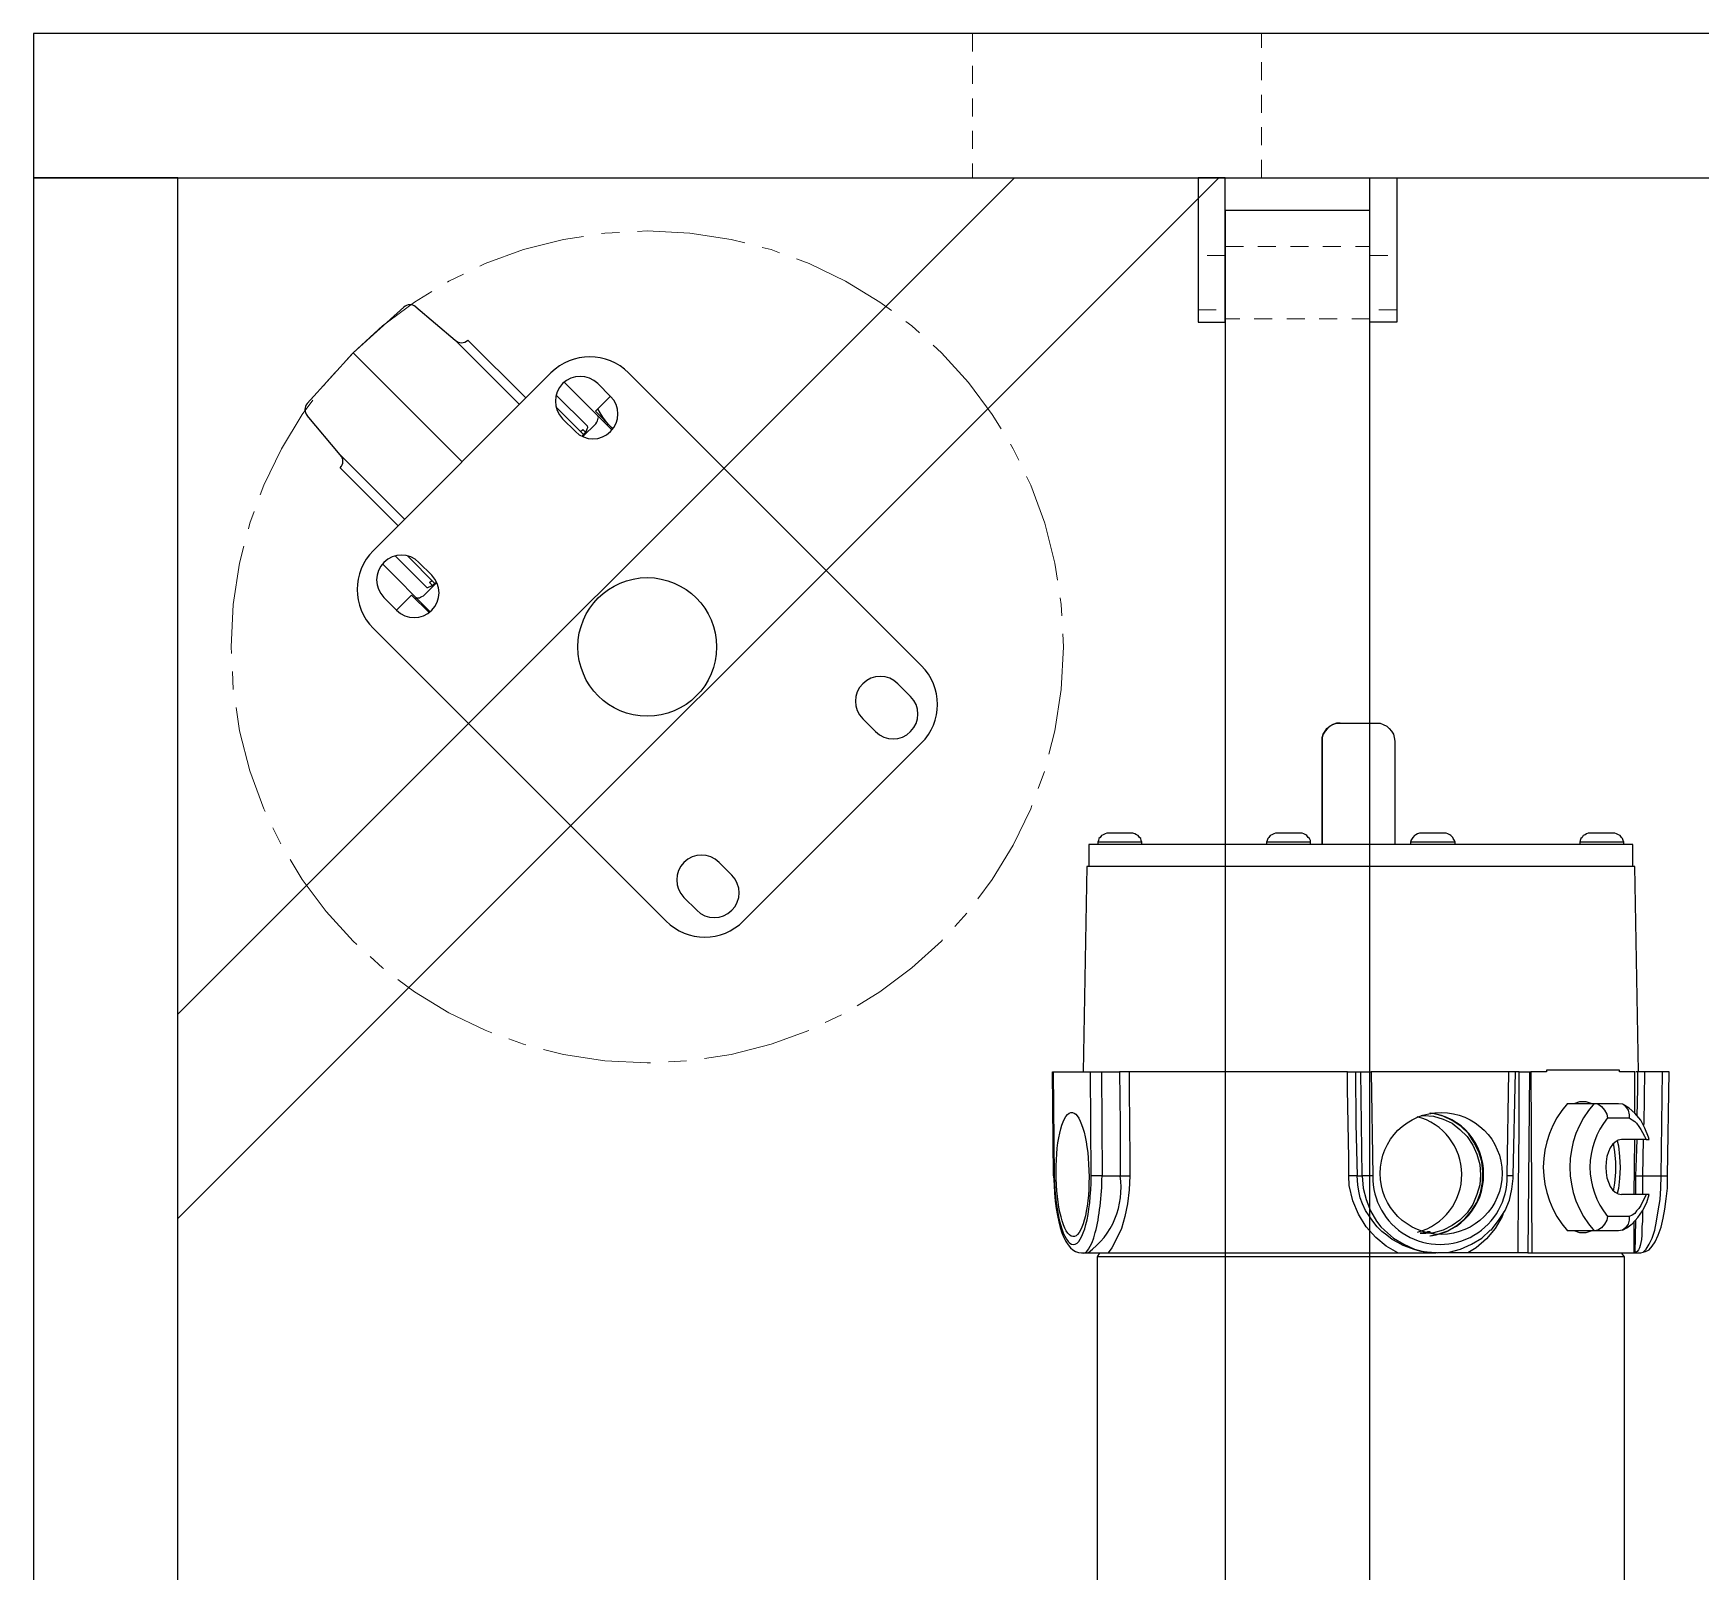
# Model space of a CAD drawing. Header units: inches. Extents: x 4 to 211, y 30 to 478.
# Drawn here: x 50.66 to 62.2, y 419.52 to 430.17 of the extents above; entities that cross this region are included whole.
import ezdxf

# ---------------------------------------------------------------- set-up
doc = ezdxf.new("R2010")
doc.units = ezdxf.units.IN
doc.header["$MEASUREMENT"] = 0
doc.linetypes.add('CENTER2', pattern=[1.125, 0.75, -0.125, 0.125, -0.125])
doc.linetypes.add('HIDDEN2', pattern=[0.1875, 0.125, -0.0625])
doc.layers.add('CENTERLINE', color=6, linetype='CENTER2', lineweight=13)
doc.layers.add('HIDDEN', color=1, linetype='HIDDEN2', lineweight=13)
doc.layers.add('CONSTRUCTION', color=3, linetype='Continuous')
doc.layers.add('OBJECT', color=7, linetype='Continuous')

msp = doc.modelspace()

# ---------------------------------------------------------------- linework, layer by layer
at = {"ltscale": 0.008538}
for p, q in [((52.8766, 427.95355), (53.22813, 428.27007)), ((53.31013, 428.2715), (53.58371, 428.04194)), ((54.02918, 427.59646), (53.58371, 428.04194)), ((54.07338, 427.64066), (53.6721, 428.04194)), ((52.56008, 427.60202), (52.8766, 427.95355)), ((53.63144, 427.19871), (52.8766, 427.95355)), ((52.78821, 427.24644), (52.55865, 427.52003)), ((53.23369, 426.80097), (52.78821, 427.24644)), ((53.1895, 426.75677), (52.78821, 427.15806))]:
    msp.add_line(p, q, dxfattribs=at)
at = {"ltscale": 0.010358}
for p, q in [((53.01625, 426.58353), (54.24662, 427.8139)), ((54.78402, 427.8139), (56.80988, 425.78804)), ((54.57056, 427.74009), (54.65895, 427.6517)), ((54.41588, 427.40864), (54.3275, 427.49703)), ((53.33313, 426.50266), (53.42151, 426.41427)), ((53.17845, 426.1712), (53.09006, 426.25959)), ((55.04212, 424.02027), (53.01625, 426.04613)), ((56.64769, 425.66297), (56.73608, 425.57458)), ((56.49301, 425.33151), (56.40462, 425.4199)), ((56.80988, 425.25064), (55.57952, 424.02027)), ((55.41025, 424.42553), (55.49864, 424.33714)), ((55.25557, 424.09407), (55.16718, 424.18246))]:
    msp.add_line(p, q, dxfattribs=at)
at = {"ltscale": 0.00851}
for p, q in [((54.66877, 427.41932), (54.33818, 427.74991)), ((54.4992, 427.44465), (54.28255, 427.66129)), ((54.46717, 427.37331), (54.55668, 427.46281)), ((54.50047, 427.44264), (54.4992, 427.44465)), ((54.4996, 427.43174), (54.5007, 427.43613)), ((54.501, 427.43977), (54.50047, 427.44264)), ((54.5007, 427.43613), (54.501, 427.43977)), ((54.55668, 427.46281), (54.56288, 427.47376)), ((54.56288, 427.47376), (54.5678, 427.4837)), ((54.5678, 427.4837), (54.57141, 427.49253)), ((54.57141, 427.49253), (54.57368, 427.50021)), ((54.57228, 427.51572), (54.57159, 427.51651)), ((54.57411, 427.51185), (54.57228, 427.51572)), ((54.57368, 427.50021), (54.57458, 427.50666)), ((54.57458, 427.50666), (54.57411, 427.51185)), ((54.46352, 427.375), (54.47037, 427.38371)), ((54.47037, 427.38371), (54.47664, 427.39207)), ((54.47664, 427.39207), (54.48228, 427.40003)), ((54.48228, 427.40003), (54.48723, 427.40753)), ((54.48723, 427.40753), (54.49147, 427.4145)), ((54.49147, 427.4145), (54.49496, 427.42089)), ((54.49496, 427.42089), (54.49768, 427.42665)), ((54.49768, 427.42665), (54.4996, 427.43174)), ((53.16886, 426.5476), (53.3855, 426.33095)), ((53.08024, 426.49197), (53.41083, 426.16138)), ((53.36734, 426.27348), (53.45685, 426.36298)), ((53.3855, 426.33095), (53.38762, 426.32964)), ((53.38762, 426.32964), (53.39053, 426.32915)), ((53.39053, 426.32915), (53.39421, 426.32948)), ((53.39421, 426.32948), (53.39863, 426.33063)), ((53.39863, 426.33063), (53.40375, 426.33258)), ((53.40375, 426.33258), (53.40954, 426.33533)), ((53.40954, 426.33533), (53.41596, 426.33886)), ((53.41596, 426.33886), (53.42296, 426.34313)), ((53.42296, 426.34313), (53.43047, 426.34812)), ((53.43047, 426.34812), (53.43845, 426.35378)), ((53.43845, 426.35378), (53.44684, 426.36008)), ((53.44684, 426.36008), (53.45516, 426.36664)), ((53.31364, 426.25857), (53.31717, 426.25638)), ((53.31717, 426.25638), (53.32202, 426.25556)), ((53.32202, 426.25556), (53.32815, 426.25611)), ((53.32815, 426.25611), (53.33551, 426.25802)), ((53.33551, 426.25802), (53.34405, 426.26128)), ((53.34405, 426.26128), (53.35371, 426.26587)), ((53.35371, 426.26587), (53.3644, 426.27174)), ((53.3644, 426.27174), (53.36734, 426.27348))]:
    msp.add_line(p, q, dxfattribs=at)
at = {"ltscale": 0.002571}
for p, q in [((54.28211, 427.57759), (54.4728, 427.3869)), ((53.44325, 426.35735), (53.25256, 426.54804))]:
    msp.add_line(p, q, dxfattribs=at)
at = {"ltscale": 0.005795}
for p, q in [((54.65771, 427.65294), (54.55386, 427.54909)), ((54.58723, 427.5371), (54.57142, 427.56664)), ((54.67534, 427.42761), (54.55386, 427.54909)), ((54.60475, 427.50882), (54.58723, 427.5371)), ((54.62401, 427.4824), (54.60475, 427.50882)), ((54.61043, 427.47767), (54.61785, 427.48509)), ((54.64525, 427.45788), (54.62401, 427.4824)), ((54.65215, 427.4508), (54.64525, 427.45788)), ((54.67544, 427.42944), (54.65215, 427.4508)), ((53.17721, 426.17244), (53.28107, 426.27629)), ((53.28107, 426.27629), (53.40254, 426.15482)), ((53.30794, 426.24942), (53.31536, 426.25685))]:
    msp.add_line(p, q, dxfattribs=at)
at = {"ltscale": 0.003362}
for p, q in [((54.45203, 427.40766), (54.46759, 427.42322)), ((54.46759, 427.42322), (54.48568, 427.40513)), ((53.40693, 426.36256), (53.42249, 426.37812)), ((53.40693, 426.36256), (53.42502, 426.34447))]:
    msp.add_line(p, q, dxfattribs=at)
at = {"ltscale": 0.002863}
msp.add_circle((54.91307, 425.91708), 0.48, dxfattribs=at)
at = {"ltscale": 0.008538}
for centre, start, end in [((53.26995, 428.22362), 50, 132), ((53.6279, 428.08613), 225, 315), ((52.60653, 427.5602), 138, 220), ((52.74402, 427.20225), 315, 45)]:
    msp.add_arc(centre, 0.0625, start, end, dxfattribs=at)
at = {"ltscale": 0.010358}
for centre, radius, start, end in [((54.51532, 427.5452), 0.38, 45, 135), ((54.44903, 427.61856), 0.17188, 45, 225), ((54.53742, 427.53017), 0.17188, 225, 45), ((53.28495, 426.31483), 0.38, 135, 225), ((53.21159, 426.38112), 0.17188, 45, 225), ((53.29998, 426.29273), 0.17188, 225, 45), ((56.52616, 425.54143), 0.17188, 45, 225), ((56.54118, 425.51934), 0.38, 315, 45), ((56.61454, 425.45304), 0.17188, 225, 45), ((55.28872, 424.304), 0.17188, 45, 225), ((55.37711, 424.21561), 0.17188, 225, 45), ((55.31082, 424.28897), 0.38, 225, 315)]:
    msp.add_arc(centre, radius, start, end, dxfattribs=at)
at = {"layer": 'CENTERLINE'}
msp.add_circle((54.91307, 425.91708), 2.88, dxfattribs=at)
at = {"layer": 'CONSTRUCTION'}
for p, q in [((59.61728, 425.35206), (59.6382, 425.3688)), ((59.6382, 425.3688), (59.62146, 425.35206)), ((59.65913, 425.38136), (59.6382, 425.3688)), ((59.6382, 425.3688), (59.65913, 425.38136)), ((59.68424, 425.38973), (59.65913, 425.38136)), ((59.65913, 425.38136), (59.68424, 425.38973)), ((59.70935, 425.38973), (59.68424, 425.38973)), ((59.68424, 425.38973), (59.70935, 425.38973)), ((59.70935, 425.38973), (59.96044, 425.38973)), ((59.96044, 425.38973), (59.98555, 425.38973)), ((59.98555, 425.38973), (60.00648, 425.38136)), ((60.00648, 425.38136), (60.03159, 425.3688)), ((60.03159, 425.3688), (60.04833, 425.35206)), ((59.59217, 425.3144), (59.5838, 425.28929)), ((59.5838, 425.28929), (59.59217, 425.3144)), ((59.5838, 425.28929), (59.5838, 425.26418)), ((59.5838, 425.26418), (59.5838, 425.28929)), ((59.5838, 424.54856), (59.5838, 425.26418)), ((59.5838, 425.26418), (59.5838, 424.54856)), ((59.5838, 425.26418), (59.5838, 425.26418)), ((59.60473, 425.33532), (59.59217, 425.3144)), ((59.59217, 425.3144), (59.60473, 425.33532)), ((59.62146, 425.35206), (59.60473, 425.33532)), ((59.60473, 425.33532), (59.61728, 425.35206)), ((60.04833, 425.35206), (60.06507, 425.33532)), ((60.06507, 425.33532), (60.07762, 425.3144)), ((60.07762, 425.3144), (60.0818, 425.28929)), ((60.0818, 425.28929), (60.08599, 425.26418)), ((60.08599, 425.26418), (60.08599, 424.54856)), ((58.03538, 424.57786), (58.0312, 424.5653)), ((58.0312, 424.5653), (58.0312, 424.54856)), ((58.03957, 424.5653), (58.0312, 424.5653)), ((58.03957, 424.59041), (58.03538, 424.57786)), ((58.04794, 424.59878), (58.03957, 424.59041)), ((58.06468, 424.5653), (58.03957, 424.5653)), ((58.05631, 424.61133), (58.04794, 424.59878)), ((58.06886, 424.61552), (58.05631, 424.61133)), ((58.09397, 424.5653), (58.06468, 424.5653)), ((58.08142, 424.62389), (58.06886, 424.61552)), ((58.09397, 424.62807), (58.08142, 424.62389)), ((58.10653, 424.62807), (58.09397, 424.62807)), ((58.13164, 424.5653), (58.09397, 424.5653)), ((58.11071, 424.62807), (58.10653, 424.62807)), ((58.12745, 424.62807), (58.11071, 424.62807)), ((58.15256, 424.62807), (58.12745, 424.62807)), ((58.17767, 424.5653), (58.13164, 424.5653)), ((58.18186, 424.62807), (58.15256, 424.62807)), ((58.21952, 424.5653), (58.17767, 424.5653)), ((58.21115, 424.62807), (58.18186, 424.62807)), ((58.24045, 424.62807), (58.21115, 424.62807)), ((58.26137, 424.5653), (58.21952, 424.5653)), ((58.25718, 424.62807), (58.24045, 424.62807)), ((58.26137, 424.62807), (58.25718, 424.62807)), ((58.27392, 424.62807), (58.26137, 424.62807)), ((58.29485, 424.5653), (58.26137, 424.5653)), ((58.28648, 424.62389), (58.27392, 424.62807)), ((58.29903, 424.61552), (58.28648, 424.62389)), ((58.31996, 424.5653), (58.29485, 424.5653)), ((58.31159, 424.61133), (58.29903, 424.61552)), ((58.31996, 424.59878), (58.31159, 424.61133)), ((58.32833, 424.59041), (58.31996, 424.59878)), ((58.33251, 424.5653), (58.31996, 424.5653)), ((58.33251, 424.57786), (58.32833, 424.59041)), ((58.3367, 424.5653), (58.33251, 424.57786)), ((58.3367, 424.5653), (58.33251, 424.5653)), ((58.3367, 424.54856), (58.3367, 424.5653)), ((59.20297, 424.57786), (59.19879, 424.5653)), ((59.19879, 424.5653), (59.19879, 424.54856)), ((59.20297, 424.5653), (59.19879, 424.5653)), ((59.20716, 424.59041), (59.20297, 424.57786)), ((59.21971, 424.5653), (59.20297, 424.5653)), ((59.21553, 424.59878), (59.20716, 424.59041)), ((59.2239, 424.61133), (59.21553, 424.59878)), ((59.24482, 424.5653), (59.21971, 424.5653)), ((59.23645, 424.61552), (59.2239, 424.61133)), ((59.24901, 424.62389), (59.23645, 424.61552)), ((59.28249, 424.5653), (59.24482, 424.5653)), ((59.26156, 424.62807), (59.24901, 424.62389)), ((59.27412, 424.62807), (59.26156, 424.62807)), ((59.2783, 424.62807), (59.27412, 424.62807)), ((59.29504, 424.62807), (59.2783, 424.62807)), ((59.32434, 424.5653), (59.28249, 424.5653)), ((59.32015, 424.62807), (59.29504, 424.62807)), ((59.35363, 424.62807), (59.32015, 424.62807)), ((59.36619, 424.5653), (59.32434, 424.5653)), ((59.38293, 424.62807), (59.35363, 424.62807)), ((59.40803, 424.5653), (59.36619, 424.5653)), ((59.40803, 424.62807), (59.38293, 424.62807)), ((59.42477, 424.62807), (59.40803, 424.62807)), ((59.4457, 424.5653), (59.40803, 424.5653)), ((59.43314, 424.62807), (59.42477, 424.62807)), ((59.4457, 424.62807), (59.43314, 424.62807)), ((59.45825, 424.62389), (59.4457, 424.62807)), ((59.47918, 424.5653), (59.4457, 424.5653)), ((59.47081, 424.61552), (59.45825, 424.62389)), ((59.47918, 424.61133), (59.47081, 424.61552)), ((59.48755, 424.59878), (59.47918, 424.61133)), ((59.49592, 424.5653), (59.47918, 424.5653)), ((59.49592, 424.59041), (59.48755, 424.59878)), ((59.50429, 424.57786), (59.49592, 424.59041)), ((59.50429, 424.5653), (59.49592, 424.5653)), ((59.50429, 424.5653), (59.50429, 424.57786)), ((59.50429, 424.54856), (59.50429, 424.5653)), ((60.19898, 424.57786), (60.1948, 424.5653)), ((60.1948, 424.5653), (60.1948, 424.54856)), ((60.19898, 424.5653), (60.1948, 424.5653)), ((60.20735, 424.59041), (60.19898, 424.57786)), ((60.21572, 424.5653), (60.19898, 424.5653)), ((60.21154, 424.59878), (60.20735, 424.59041)), ((60.22409, 424.61133), (60.21154, 424.59878)), ((60.24502, 424.5653), (60.21572, 424.5653)), ((60.23246, 424.61552), (60.22409, 424.61133)), ((60.24502, 424.62389), (60.23246, 424.61552)), ((60.25757, 424.62807), (60.24502, 424.62389)), ((60.2785, 424.5653), (60.24502, 424.5653)), ((60.27013, 424.62807), (60.25757, 424.62807)), ((60.2785, 424.62807), (60.27013, 424.62807)), ((60.29105, 424.62807), (60.2785, 424.62807)), ((60.32034, 424.5653), (60.2785, 424.5653)), ((60.32034, 424.62807), (60.29105, 424.62807)), ((60.34964, 424.62807), (60.32034, 424.62807)), ((60.36219, 424.5653), (60.32034, 424.5653)), ((60.37893, 424.62807), (60.34964, 424.62807)), ((60.40404, 424.5653), (60.36219, 424.5653)), ((60.40404, 424.62807), (60.37893, 424.62807)), ((60.42078, 424.62807), (60.40404, 424.62807)), ((60.44171, 424.5653), (60.40404, 424.5653)), ((60.42915, 424.62807), (60.42078, 424.62807)), ((60.44171, 424.62807), (60.42915, 424.62807)), ((60.45426, 424.62389), (60.44171, 424.62807)), ((60.47519, 424.5653), (60.44171, 424.5653)), ((60.46682, 424.61552), (60.45426, 424.62389)), ((60.47519, 424.61133), (60.46682, 424.61552)), ((60.48774, 424.59878), (60.47519, 424.61133)), ((60.49193, 424.5653), (60.47519, 424.5653)), ((60.49193, 424.59041), (60.48774, 424.59878)), ((60.5003, 424.57786), (60.49193, 424.59041)), ((60.50448, 424.5653), (60.49193, 424.5653)), ((60.50448, 424.5653), (60.5003, 424.57786)), ((60.50448, 424.54856), (60.50448, 424.5653)), ((61.37076, 424.57786), (61.36657, 424.5653)), ((61.36657, 424.5653), (61.36657, 424.54856)), ((61.37494, 424.5653), (61.36657, 424.5653)), ((61.37494, 424.59041), (61.37076, 424.57786)), ((61.38331, 424.59878), (61.37494, 424.59041)), ((61.39587, 424.5653), (61.37494, 424.5653)), ((61.39168, 424.61133), (61.38331, 424.59878)), ((61.40424, 424.61552), (61.39168, 424.61133)), ((61.42934, 424.5653), (61.39587, 424.5653)), ((61.41261, 424.62389), (61.40424, 424.61552)), ((61.42516, 424.62807), (61.41261, 424.62389)), ((61.4419, 424.62807), (61.42516, 424.62807)), ((61.46701, 424.5653), (61.42934, 424.5653)), ((61.44608, 424.62807), (61.4419, 424.62807)), ((61.46282, 424.62807), (61.44608, 424.62807)), ((61.48793, 424.62807), (61.46282, 424.62807)), ((61.50886, 424.5653), (61.46701, 424.5653)), ((61.51723, 424.62807), (61.48793, 424.62807)), ((61.55489, 424.5653), (61.50886, 424.5653)), ((61.54652, 424.62807), (61.51723, 424.62807)), ((61.57163, 424.62807), (61.54652, 424.62807)), ((61.59256, 424.5653), (61.55489, 424.5653)), ((61.58837, 424.62807), (61.57163, 424.62807)), ((61.59674, 424.62807), (61.58837, 424.62807)), ((61.63022, 424.5653), (61.59256, 424.5653)), ((61.6093, 424.62807), (61.59674, 424.62807)), ((61.62185, 424.62389), (61.6093, 424.62807)), ((61.63441, 424.61552), (61.62185, 424.62389)), ((61.65533, 424.5653), (61.63022, 424.5653)), ((61.64696, 424.61133), (61.63441, 424.61552)), ((61.65533, 424.59878), (61.64696, 424.61133)), ((61.6637, 424.59041), (61.65533, 424.59878)), ((61.66788, 424.5653), (61.65533, 424.5653)), ((61.66788, 424.57786), (61.6637, 424.59041)), ((61.67207, 424.5653), (61.66788, 424.57786)), ((61.67207, 424.5653), (61.66788, 424.5653)), ((61.67207, 424.54856), (61.67207, 424.5653)), ((57.97261, 424.54856), (57.96843, 424.54856)), ((57.96843, 424.54856), (57.96843, 424.3979)), ((57.99354, 424.54856), (57.97261, 424.54856)), ((58.02283, 424.54856), (57.99354, 424.54856)), ((58.06468, 424.54856), (58.02283, 424.54856)), ((58.11908, 424.54856), (58.06468, 424.54856)), ((58.18604, 424.54856), (58.11908, 424.54856)), ((58.26137, 424.54856), (58.18604, 424.54856)), ((58.34925, 424.54856), (58.26137, 424.54856)), ((58.44551, 424.54856), (58.34925, 424.54856)), ((58.55431, 424.54856), (58.44551, 424.54856)), ((58.67149, 424.54856), (58.55431, 424.54856)), ((58.79285, 424.54856), (58.67149, 424.54856)), ((58.92259, 424.54856), (58.79285, 424.54856)), ((59.06069, 424.54856), (58.92259, 424.54856)), ((59.20297, 424.54856), (59.06069, 424.54856)), ((59.34945, 424.54856), (59.20297, 424.54856)), ((59.5001, 424.54856), (59.34945, 424.54856)), ((59.65076, 424.54856), (59.5001, 424.54856)), ((59.8056, 424.54856), (59.65076, 424.54856)), ((59.95626, 424.54856), (59.8056, 424.54856)), ((60.1111, 424.54856), (59.95626, 424.54856)), ((60.26176, 424.54856), (60.1111, 424.54856)), ((60.40823, 424.54856), (60.26176, 424.54856)), ((60.5547, 424.54856), (60.40823, 424.54856)), ((60.6928, 424.54856), (60.5547, 424.54856)), ((60.8309, 424.54856), (60.6928, 424.54856)), ((60.95645, 424.54856), (60.8309, 424.54856)), ((61.07781, 424.54856), (60.95645, 424.54856)), ((61.19081, 424.54856), (61.07781, 424.54856)), ((61.29543, 424.54856), (61.19081, 424.54856)), ((61.3875, 424.54856), (61.29543, 424.54856)), ((61.39587, 424.54856), (61.37494, 424.54856)), ((61.47119, 424.54856), (61.3875, 424.54856)), ((61.42934, 424.54856), (61.39587, 424.54856)), ((61.46701, 424.54856), (61.42934, 424.54856)), ((61.50886, 424.54856), (61.46701, 424.54856)), ((61.54234, 424.54856), (61.47119, 424.54856)), ((61.55489, 424.54856), (61.50886, 424.54856)), ((61.60511, 424.54856), (61.54234, 424.54856)), ((61.59256, 424.54856), (61.55489, 424.54856)), ((61.63022, 424.54856), (61.59256, 424.54856)), ((61.65533, 424.54856), (61.60511, 424.54856)), ((61.65533, 424.54856), (61.63022, 424.54856)), ((61.66788, 424.54856), (61.65533, 424.54856)), ((61.67207, 424.54856), (61.66788, 424.54856)), ((61.69299, 424.54856), (61.67207, 424.54856)), ((61.7181, 424.54856), (61.69299, 424.54856)), ((61.73066, 424.54856), (61.7181, 424.54856)), ((61.73484, 424.54856), (61.73066, 424.54856)), ((61.73484, 424.3979), (61.73484, 424.54856)), ((57.95587, 424.3979), (57.93076, 422.97504)), ((57.96843, 424.3979), (57.95587, 424.3979)), ((57.98935, 424.3979), (57.96843, 424.3979)), ((58.02701, 424.3979), (57.98935, 424.3979)), ((58.07305, 424.3979), (58.02701, 424.3979)), ((58.13164, 424.3979), (58.07305, 424.3979)), ((58.20278, 424.3979), (58.13164, 424.3979)), ((58.28229, 424.3979), (58.20278, 424.3979)), ((58.37436, 424.3979), (58.28229, 424.3979)), ((58.4748, 424.3979), (58.37436, 424.3979)), ((58.58361, 424.3979), (58.4748, 424.3979)), ((58.70497, 424.3979), (58.58361, 424.3979)), ((58.83052, 424.3979), (58.70497, 424.3979)), ((58.96025, 424.3979), (58.83052, 424.3979)), ((59.09835, 424.3979), (58.96025, 424.3979)), ((59.24064, 424.3979), (59.09835, 424.3979)), ((59.38711, 424.3979), (59.24064, 424.3979)), ((59.53777, 424.3979), (59.38711, 424.3979)), ((59.68842, 424.3979), (59.53777, 424.3979)), ((59.84326, 424.3979), (59.68842, 424.3979)), ((59.99392, 424.3979), (59.84326, 424.3979)), ((60.14876, 424.3979), (59.99392, 424.3979)), ((60.29942, 424.3979), (60.14876, 424.3979)), ((60.44589, 424.3979), (60.29942, 424.3979)), ((60.58818, 424.3979), (60.44589, 424.3979)), ((60.72628, 424.3979), (60.58818, 424.3979)), ((60.8602, 424.3979), (60.72628, 424.3979)), ((60.98574, 424.3979), (60.8602, 424.3979)), ((61.10292, 424.3979), (60.98574, 424.3979)), ((61.21591, 424.3979), (61.10292, 424.3979)), ((61.31635, 424.3979), (61.21591, 424.3979)), ((61.40842, 424.3979), (61.31635, 424.3979)), ((61.49212, 424.3979), (61.40842, 424.3979)), ((61.56326, 424.3979), (61.49212, 424.3979)), ((61.62185, 424.3979), (61.56326, 424.3979)), ((61.67207, 424.3979), (61.62185, 424.3979)), ((61.70973, 424.3979), (61.67207, 424.3979)), ((61.73484, 424.3979), (61.70973, 424.3979)), ((61.7474, 424.3979), (61.73484, 424.3979)), ((61.77251, 422.97504), (61.7474, 424.3979)), ((57.7257, 422.25523), (57.71733, 422.97504)), ((57.71733, 422.97504), (57.72152, 422.97504)), ((57.72152, 422.97504), (57.98098, 422.97504)), ((57.72152, 422.97504), (57.72989, 422.25523)), ((57.98098, 422.97504), (57.98517, 422.97504)), ((57.98517, 422.25523), (57.98098, 422.97504)), ((57.98517, 422.97504), (57.99354, 422.97504)), ((57.99354, 422.97504), (58.00191, 422.97504)), ((58.00191, 422.97504), (58.01028, 422.97504)), ((58.01028, 422.97504), (58.02283, 422.97504)), ((58.02283, 422.97504), (58.0312, 422.97504)), ((58.0312, 422.97504), (58.04375, 422.97504)), ((58.04375, 422.97504), (58.05631, 422.97504)), ((58.05631, 422.97504), (58.18186, 422.97504)), ((58.05631, 422.97504), (58.06049, 422.25523)), ((58.20278, 422.97504), (58.18186, 422.97504)), ((58.18186, 422.97504), (58.18604, 422.61513)), ((58.22371, 422.97504), (58.20278, 422.97504)), ((58.24045, 422.97504), (58.22371, 422.97504)), ((58.24882, 422.97504), (58.24045, 422.97504)), ((58.3367, 422.97504), (58.24882, 422.97504)), ((58.24882, 422.97504), (58.24882, 422.85367)), ((58.49991, 422.97504), (58.3367, 422.97504)), ((58.69242, 422.97504), (58.49991, 422.97504)), ((58.90166, 422.97504), (58.69242, 422.97504)), ((59.12765, 422.97504), (58.90166, 422.97504)), ((59.36619, 422.97504), (59.12765, 422.97504)), ((59.61309, 422.97504), (59.36619, 422.97504)), ((59.75957, 422.97504), (59.61309, 422.97504)), ((59.75957, 422.85786), (59.75957, 422.97504)), ((59.75957, 422.97504), (59.78049, 422.97504)), ((59.78049, 422.97504), (59.79723, 422.97504)), ((59.79723, 422.97504), (59.80979, 422.97504)), ((59.80979, 422.97504), (59.81397, 422.97504)), ((59.81397, 422.97504), (59.85163, 422.97504)), ((59.81397, 422.97504), (59.81816, 422.61513)), ((59.86, 422.25523), (59.85163, 422.97504)), ((59.85163, 422.97504), (59.85582, 422.97504)), ((59.85582, 422.97504), (59.86, 422.97504)), ((59.86, 422.97504), (59.86837, 422.97504)), ((59.86837, 422.97504), (59.87674, 422.97504)), ((59.87674, 422.97504), (59.8893, 422.97504)), ((59.8893, 422.97504), (59.90185, 422.97504)), ((59.90185, 422.97504), (59.91022, 422.97504)), ((59.91022, 422.97504), (59.92278, 422.97504)), ((60.87694, 422.97504), (59.92278, 422.97504)), ((59.92278, 422.97504), (59.93533, 422.25523)), ((60.86438, 422.25523), (60.87694, 422.97504)), ((60.88949, 422.97504), (60.87694, 422.97504)), ((60.89786, 422.97504), (60.88949, 422.97504)), ((60.90623, 422.97504), (60.89786, 422.97504)), ((60.90623, 422.25523), (60.92297, 422.97504)), ((60.9146, 422.97504), (60.90623, 422.97504)), ((60.94808, 422.97504), (60.91042, 422.97504)), ((60.91879, 422.97504), (60.9146, 422.97504)), ((60.92297, 422.97504), (60.91879, 422.97504)), ((60.94808, 422.63187), (60.94808, 422.97504)), ((60.94808, 422.97504), (60.96901, 422.97504)), ((60.96901, 422.97504), (60.98993, 422.97504)), ((60.98993, 422.97504), (61.00667, 422.97504)), ((61.01922, 422.97504), (61.00667, 421.72375)), ((61.00667, 422.97504), (61.01922, 422.97504)), ((61.01922, 422.97504), (61.02759, 422.97504)), ((61.1364, 422.97504), (61.02759, 422.97504)), ((61.02759, 422.97504), (61.03596, 421.72375)), ((61.21591, 422.98759), (61.1364, 422.98759)), ((61.1364, 422.98759), (61.1364, 422.97504)), ((61.29124, 422.98759), (61.21591, 422.98759)), ((61.36657, 422.98759), (61.29124, 422.98759)), ((61.42934, 422.98759), (61.36657, 422.98759)), ((61.49212, 422.98759), (61.42934, 422.98759)), ((61.54652, 422.98759), (61.49212, 422.98759)), ((61.59674, 422.98759), (61.54652, 422.98759)), ((61.64278, 422.98759), (61.59674, 422.98759)), ((61.64278, 422.97504), (61.64278, 422.98759)), ((61.7474, 422.97504), (61.64278, 422.97504)), ((61.7474, 422.69046), (61.7474, 422.97504)), ((61.76832, 422.97504), (61.75577, 422.97504)), ((61.77251, 422.97504), (61.76832, 422.97504)), ((61.76832, 422.85786), (61.76832, 422.97504)), ((61.78506, 422.97504), (61.77251, 422.97504)), ((61.8018, 422.97504), (61.78506, 422.97504)), ((61.81436, 422.97504), (61.8018, 422.97504)), ((61.81436, 422.97504), (61.81017, 422.61513)), ((61.9399, 422.97504), (61.81436, 422.97504)), ((61.93153, 422.25523), (61.9399, 422.97504)), ((61.95246, 422.97504), (61.9399, 422.97504)), ((61.96083, 422.97504), (61.95246, 422.97504)), ((61.9692, 422.97504), (61.96083, 422.97504)), ((61.97757, 422.97504), (61.9692, 422.97504)), ((61.97338, 422.25523), (61.98594, 422.97504)), ((61.98175, 422.97504), (61.97757, 422.97504)), ((61.98594, 422.97504), (61.98175, 422.97504)), ((58.24882, 422.85367), (58.253, 422.37241)), ((59.76794, 422.37659), (59.75957, 422.85786)), ((61.76414, 422.66954), (61.76832, 422.85786)), ((61.28287, 422.75742), (61.46701, 422.75742)), ((61.32891, 422.75742), (61.36657, 422.76997)), ((61.36657, 422.76997), (61.40842, 422.76997)), ((61.40842, 422.76997), (61.45027, 422.75742)), ((61.46701, 422.75742), (61.49212, 422.75324)), ((61.46701, 422.75742), (61.63441, 422.75742)), ((61.49212, 422.75324), (61.51723, 422.7365)), ((61.51723, 422.7365), (61.53815, 422.71139)), ((61.53815, 422.71139), (61.55489, 422.68209)), ((61.63441, 422.75742), (61.6637, 422.75324)), ((61.66788, 422.74905), (61.6637, 422.75324)), ((61.6637, 422.75324), (61.68462, 422.7365)), ((61.70973, 422.72394), (61.66788, 422.74905)), ((61.68462, 422.7365), (61.70136, 422.71139)), ((61.70136, 422.71139), (61.70973, 422.67791)), ((61.7474, 422.69046), (61.70973, 422.72394)), ((58.18604, 422.61513), (58.18604, 422.25523)), ((59.81816, 422.61513), (59.82653, 422.25523)), ((60.27013, 422.67372), (60.28687, 422.67372)), ((60.28687, 422.67372), (60.35382, 422.66954)), ((60.35382, 422.68628), (60.32871, 422.69046)), ((60.42078, 422.66954), (60.35382, 422.68628)), ((60.35382, 422.66954), (60.42078, 422.64861)), ((60.48774, 422.63606), (60.42078, 422.66954)), ((60.42078, 422.64861), (60.48356, 422.61932)), ((60.48356, 422.61932), (60.53796, 422.57747)), ((60.54633, 422.59839), (60.48774, 422.63606)), ((60.59655, 422.54817), (60.54633, 422.59839)), ((60.94808, 422.57328), (60.94808, 422.63187)), ((61.55489, 422.68209), (61.55908, 422.65698)), ((61.55908, 422.65698), (61.70973, 422.65698)), ((61.70973, 422.67791), (61.70973, 422.65698)), ((61.70973, 422.65698), (61.73066, 422.64443)), ((61.73066, 422.64443), (61.7474, 422.63187)), ((61.78925, 422.64024), (61.7474, 422.69046)), ((61.7474, 422.63187), (61.75995, 422.61932)), ((61.75995, 422.61932), (61.77669, 422.59839)), ((61.77669, 422.59839), (61.78925, 422.57747)), ((61.81854, 422.58584), (61.78925, 422.64024)), ((61.81017, 422.61513), (61.80599, 422.60258)), ((60.53796, 422.57747), (60.58818, 422.52725)), ((60.58818, 422.52725), (60.62584, 422.46866)), ((60.63421, 422.48959), (60.59655, 422.54817)), ((60.66769, 422.42263), (60.63421, 422.48959)), ((60.9439, 422.17572), (60.94808, 422.57328)), ((61.6093, 422.42263), (61.60093, 422.48122)), ((61.62604, 422.49796), (61.63441, 422.46448)), ((61.82691, 422.50633), (61.65533, 422.50633)), ((61.74321, 422.1255), (61.7474, 422.50633)), ((61.75995, 422.37659), (61.76414, 422.50633)), ((61.78925, 422.57747), (61.8018, 422.55654)), ((61.8018, 422.55654), (61.81436, 422.53144)), ((61.80599, 422.50633), (61.8018, 422.25523)), ((61.81436, 422.53144), (61.82691, 422.50633)), ((61.84365, 422.52307), (61.81854, 422.58584)), ((61.82691, 422.50633), (61.84365, 422.50633)), ((61.84784, 422.50633), (61.84365, 422.52307)), ((61.84365, 422.50633), (61.84784, 422.50633)), ((58.253, 422.37241), (58.253, 422.25523)), ((59.76794, 422.25523), (59.76794, 422.37659)), ((60.62584, 422.46866), (60.65514, 422.40589)), ((60.65514, 422.40589), (60.67606, 422.33474)), ((60.68862, 422.35567), (60.66769, 422.42263)), ((61.61767, 422.35148), (61.6093, 422.42263)), ((61.63441, 422.46448), (61.64278, 422.38915)), ((61.64278, 422.38915), (61.64696, 422.31382)), ((61.75577, 422.25523), (61.75995, 422.37659)), ((57.72989, 422.25523), (57.7257, 422.25523)), ((57.98935, 422.25523), (57.98517, 422.25523)), ((57.99354, 422.25523), (57.98935, 422.25523)), ((58.00191, 422.25523), (57.99354, 422.25523)), ((58.01446, 422.25523), (58.00191, 422.25523)), ((58.02283, 422.25523), (58.01446, 422.25523)), ((58.03538, 422.25523), (58.02283, 422.25523)), ((58.04794, 422.25523), (58.03538, 422.25523)), ((58.06049, 422.25523), (58.04794, 422.25523)), ((58.06049, 422.25523), (58.18604, 422.25523)), ((58.18604, 422.25523), (58.1986, 422.25523)), ((58.1986, 422.25523), (58.20697, 422.25523)), ((58.20697, 422.25523), (58.21534, 422.25523)), ((58.21534, 422.25523), (58.22371, 422.25523)), ((58.22371, 422.25523), (58.23208, 422.25523)), ((58.23208, 422.25523), (58.24045, 422.25523)), ((58.24045, 422.25523), (58.24882, 422.25523)), ((58.253, 422.25523), (58.24882, 422.15898)), ((58.24882, 422.25523), (58.253, 422.25523)), ((59.77212, 422.18827), (59.76794, 422.25523)), ((59.78049, 422.25523), (59.76794, 422.25523)), ((59.78886, 422.25523), (59.78049, 422.25523)), ((59.79723, 422.25523), (59.78886, 422.25523)), ((59.8056, 422.25523), (59.79723, 422.25523)), ((59.80979, 422.25523), (59.8056, 422.25523)), ((59.81816, 422.25523), (59.80979, 422.25523)), ((59.82234, 422.25523), (59.81816, 422.25523)), ((59.82653, 422.25523), (59.82234, 422.25523)), ((59.83071, 422.19246), (59.82653, 422.25523)), ((59.82653, 422.25523), (59.86, 422.25523)), ((59.86, 422.25523), (59.86837, 422.17153)), ((59.86419, 422.25523), (59.86, 422.25523)), ((59.87256, 422.25523), (59.86419, 422.25523)), ((59.87674, 422.25523), (59.87256, 422.25523)), ((59.8893, 422.25523), (59.87674, 422.25523)), ((59.89767, 422.25523), (59.8893, 422.25523)), ((59.91022, 422.25523), (59.89767, 422.25523)), ((59.92278, 422.25523), (59.91022, 422.25523)), ((59.93533, 422.25523), (59.92278, 422.25523)), ((60.67606, 422.33474), (60.68025, 422.2636)), ((60.68025, 422.2636), (60.67606, 422.19246)), ((60.69699, 422.28453), (60.68862, 422.35567)), ((60.6928, 422.2092), (60.69699, 422.28453)), ((60.87275, 422.25523), (60.86438, 422.25523)), ((60.88531, 422.25523), (60.87275, 422.25523)), ((60.89368, 422.25523), (60.88531, 422.25523)), ((60.90205, 422.25523), (60.89368, 422.25523)), ((60.90623, 422.25523), (60.90205, 422.25523)), ((60.90623, 422.23849), (60.90623, 422.25523)), ((61.6093, 422.20501), (61.61767, 422.28034)), ((61.61767, 422.28034), (61.61767, 422.35148)), ((61.64696, 422.31382), (61.64278, 422.23849)), ((61.75577, 422.22175), (61.75577, 422.25523)), ((61.75577, 422.25523), (61.75995, 422.25523)), ((61.75995, 422.25523), (61.76414, 422.25523)), ((61.76414, 422.25523), (61.77251, 422.25523)), ((61.77251, 422.25523), (61.77669, 422.25523)), ((61.77669, 422.25523), (61.78506, 422.25523)), ((61.78506, 422.25523), (61.79343, 422.25523)), ((61.79343, 422.25523), (61.8018, 422.25523)), ((61.8018, 422.25523), (61.93153, 422.25523)), ((61.8018, 422.25523), (61.8018, 422.22594)), ((61.92735, 422.17153), (61.93153, 422.25523)), ((61.93153, 422.25523), (61.9399, 422.25523)), ((61.9399, 422.25523), (61.95246, 422.25523)), ((61.95246, 422.25523), (61.96083, 422.25523)), ((61.96083, 422.25523), (61.9692, 422.25523)), ((61.9692, 422.25523), (61.97338, 422.25523)), ((61.97338, 422.24268), (61.97338, 422.25523)), ((58.24882, 422.15898), (58.23626, 422.06273)), ((59.79723, 422.08365), (59.77212, 422.18827)), ((59.83908, 422.15061), (59.83071, 422.19246)), ((59.84745, 422.10457), (59.83908, 422.15061)), ((59.86837, 422.17153), (59.8893, 422.09202)), ((60.67606, 422.19246), (60.65514, 422.1255)), ((60.65514, 422.0711), (60.68025, 422.13805)), ((60.68025, 422.13805), (60.6928, 422.2092)), ((60.88112, 422.08783), (60.89786, 422.16316)), ((60.89786, 422.16316), (60.90623, 422.23849)), ((60.93971, 421.72375), (60.9439, 422.17572)), ((61.60093, 422.15061), (61.6093, 422.20501)), ((61.63441, 422.16735), (61.62604, 422.13387)), ((61.64278, 422.23849), (61.63441, 422.16735)), ((61.75577, 422.18827), (61.75577, 422.22175)), ((61.75577, 422.13387), (61.75577, 422.18827)), ((61.75577, 422.1255), (61.75577, 422.13387)), ((61.8018, 422.22594), (61.8018, 422.19246)), ((61.8018, 422.19246), (61.8018, 422.15061)), ((61.8018, 422.15061), (61.8018, 422.1255)), ((61.92316, 422.09202), (61.92735, 422.17153)), ((61.96501, 422.0962), (61.97338, 422.17153)), ((61.97338, 422.17153), (61.97338, 422.24268)), ((58.23626, 422.06273), (58.21952, 421.97484)), ((59.8349, 421.99158), (59.79723, 422.08365)), ((59.86419, 422.06273), (59.84745, 422.10457)), ((59.88511, 422.01669), (59.86419, 422.06273)), ((59.91022, 421.97903), (59.88511, 422.01669)), ((59.8893, 422.09202), (59.91859, 422.01251)), ((59.91859, 422.01251), (59.96044, 421.94136)), ((60.57144, 421.9581), (60.61747, 422.01251)), ((60.62584, 422.05854), (60.58818, 421.99995)), ((60.61747, 422.01251), (60.65514, 422.0711)), ((60.65514, 422.1255), (60.62584, 422.05854)), ((60.80998, 421.95392), (60.85183, 422.01669)), ((60.85183, 422.01669), (60.88112, 422.08783)), ((61.82691, 422.1255), (61.65533, 422.1255)), ((61.75995, 422.01251), (61.7474, 421.99577)), ((61.77669, 422.02925), (61.75995, 422.01251)), ((61.76832, 421.96647), (61.8018, 422.01251)), ((61.78925, 422.05017), (61.77669, 422.02925)), ((61.8018, 422.07528), (61.78925, 422.05017)), ((61.81436, 422.10039), (61.8018, 422.07528)), ((61.8018, 422.01251), (61.8311, 422.0711)), ((61.8018, 422.01251), (61.8018, 421.97903)), ((61.82691, 422.1255), (61.81436, 422.10039)), ((61.84784, 422.1255), (61.82691, 422.1255)), ((61.8311, 422.0711), (61.84784, 422.1255)), ((61.89805, 421.94136), (61.91061, 422.01251)), ((61.91061, 422.01251), (61.92316, 422.09202)), ((61.94409, 421.96229), (61.95664, 422.02506)), ((61.95664, 422.02506), (61.96501, 422.0962)), ((58.21952, 421.97484), (58.19441, 421.89114)), ((59.8893, 421.9037), (59.8349, 421.99158)), ((59.95626, 421.82837), (59.8893, 421.9037)), ((59.93533, 421.94136), (59.91022, 421.97903)), ((59.96463, 421.9037), (59.93533, 421.94136)), ((59.96044, 421.94136), (59.98974, 421.9037)), ((59.99811, 421.87022), (59.96463, 421.9037)), ((59.98974, 421.9037), (60.01485, 421.87859)), ((60.48356, 421.91207), (60.42078, 421.87859)), ((60.45426, 421.8744), (60.51704, 421.91207)), ((60.53796, 421.94973), (60.48356, 421.91207)), ((60.51704, 421.91207), (60.57144, 421.9581)), ((60.58818, 421.99995), (60.53796, 421.94973)), ((60.76394, 421.89114), (60.80998, 421.95392)), ((60.8309, 421.97484), (60.78068, 421.89114)), ((60.83927, 422.00414), (60.8309, 421.97484)), ((61.53815, 421.92044), (61.51723, 421.89533)), ((61.55489, 421.94973), (61.53815, 421.92044)), ((61.55908, 421.97484), (61.55489, 421.94973)), ((61.70973, 421.97484), (61.55908, 421.97484)), ((61.70136, 421.92044), (61.68462, 421.89533)), ((61.69299, 421.89533), (61.73066, 421.92462)), ((61.70973, 421.94973), (61.70136, 421.92044)), ((61.73066, 421.98321), (61.70973, 421.97484)), ((61.70973, 421.97484), (61.70973, 421.94973)), ((61.7474, 421.99577), (61.73066, 421.98321)), ((61.73066, 421.92462), (61.76832, 421.96647)), ((61.74321, 421.72375), (61.74321, 421.93718)), ((61.75158, 421.72375), (61.75577, 421.94555)), ((61.8018, 421.94136), (61.79762, 421.9037)), ((61.79762, 421.9037), (61.79762, 421.87022)), ((61.8018, 421.97903), (61.8018, 421.94136)), ((61.8855, 421.87859), (61.89805, 421.94136)), ((61.91061, 421.84511), (61.93153, 421.89951)), ((61.93153, 421.89951), (61.94409, 421.96229)), ((58.16093, 421.82), (58.12745, 421.75723)), ((58.19441, 421.89114), (58.16093, 421.82)), ((60.0274, 421.76978), (59.95626, 421.82837)), ((60.03159, 421.84511), (59.99811, 421.87022)), ((60.01485, 421.87859), (60.07762, 421.82419)), ((60.06925, 421.81582), (60.03159, 421.84511)), ((60.10691, 421.79489), (60.06925, 421.81582)), ((60.07762, 421.82419), (60.14876, 421.78234)), ((60.14458, 421.77397), (60.10691, 421.79489)), ((60.14876, 421.78234), (60.22409, 421.74886)), ((60.26176, 421.86185), (60.27013, 421.86185)), ((60.28687, 421.85766), (60.26176, 421.85766)), ((60.27013, 421.86185), (60.2785, 421.86185)), ((60.2785, 421.86185), (60.29105, 421.86603)), ((60.28687, 421.85766), (60.2785, 421.85766)), ((60.35382, 421.86185), (60.28687, 421.85766)), ((60.29523, 421.85766), (60.28687, 421.85766)), ((60.29105, 421.86603), (60.29942, 421.86603)), ((60.29942, 421.85766), (60.29523, 421.85766)), ((60.29942, 421.86603), (60.3036, 421.86603)), ((60.30779, 421.86185), (60.29942, 421.85766)), ((60.3036, 421.86603), (60.31616, 421.87022)), ((60.31197, 421.86185), (60.30779, 421.86185)), ((60.31616, 421.86185), (60.31197, 421.86185)), ((60.31616, 421.87022), (60.32034, 421.87022)), ((60.32034, 421.86185), (60.31616, 421.86185)), ((60.32034, 421.87022), (60.32453, 421.87022)), ((60.32453, 421.86603), (60.32034, 421.86185)), ((60.32453, 421.87022), (60.32871, 421.87022)), ((60.32871, 421.86603), (60.32453, 421.86603)), ((60.32871, 421.87022), (60.32871, 421.86603)), ((60.32871, 421.84093), (60.39149, 421.85348)), ((60.42078, 421.87859), (60.35382, 421.86185)), ((60.39149, 421.85348), (60.45426, 421.8744)), ((60.54214, 421.74886), (60.61747, 421.78234)), ((60.61747, 421.78234), (60.68862, 421.82419)), ((60.7221, 421.82), (60.65095, 421.75723)), ((60.68862, 421.82419), (60.7472, 421.87859)), ((60.78068, 421.89114), (60.7221, 421.82)), ((60.7472, 421.87859), (60.75557, 421.88277)), ((60.75557, 421.88277), (60.76394, 421.89114)), ((61.46701, 421.8744), (61.28287, 421.8744)), ((61.36657, 421.86185), (61.32891, 421.8744)), ((61.40842, 421.86185), (61.36657, 421.86185)), ((61.45027, 421.8744), (61.40842, 421.86185)), ((61.49212, 421.87859), (61.46701, 421.8744)), ((61.63441, 421.8744), (61.46701, 421.8744)), ((61.51723, 421.89533), (61.49212, 421.87859)), ((61.6637, 421.87859), (61.63441, 421.8744)), ((61.6637, 421.87859), (61.69299, 421.89533)), ((61.68462, 421.89533), (61.6637, 421.87859)), ((61.78925, 421.79489), (61.78506, 421.77397)), ((61.79343, 421.81582), (61.78925, 421.79489)), ((61.79762, 421.84511), (61.79343, 421.81582)), ((61.79762, 421.87022), (61.79762, 421.84511)), ((61.82691, 421.74886), (61.84784, 421.78234)), ((61.84784, 421.78234), (61.86876, 421.82419)), ((61.86876, 421.82419), (61.8855, 421.87859)), ((61.86876, 421.76978), (61.88968, 421.79908)), ((61.88968, 421.79908), (61.91061, 421.84511)), ((57.91821, 421.72375), (57.96424, 421.72375)), ((57.96424, 421.72375), (58.04375, 421.72375)), ((58.04375, 421.72375), (58.02701, 421.69445)), ((58.02701, 421.69445), (58.02701, 417.17057)), ((58.0312, 421.69445), (58.02701, 421.69445)), ((58.04794, 421.69445), (58.0312, 421.69445)), ((58.04375, 421.72375), (58.10234, 421.72375)), ((58.07723, 421.69445), (58.04794, 421.69445)), ((58.11908, 421.69445), (58.07723, 421.69445)), ((58.12745, 421.75723), (58.10234, 421.72375)), ((58.10234, 421.72375), (58.15675, 421.72375)), ((58.1693, 421.69445), (58.11908, 421.69445)), ((58.15675, 421.72375), (58.21534, 421.72375)), ((58.23208, 421.69445), (58.1693, 421.69445)), ((58.21534, 421.72375), (58.28229, 421.72375)), ((58.3074, 421.69445), (58.23208, 421.69445)), ((58.28229, 421.72375), (58.35762, 421.72375)), ((58.39529, 421.69445), (58.3074, 421.69445)), ((58.35762, 421.72375), (58.45806, 421.72375)), ((58.49154, 421.69445), (58.39529, 421.69445)), ((58.45806, 421.72375), (58.57105, 421.72375)), ((58.59616, 421.69445), (58.49154, 421.69445)), ((58.57105, 421.72375), (58.6966, 421.72375)), ((58.70915, 421.69445), (58.59616, 421.69445)), ((58.6966, 421.72375), (58.82633, 421.72375)), ((58.83052, 421.69445), (58.70915, 421.69445)), ((58.82633, 421.72375), (58.96443, 421.72375)), ((58.95606, 421.69445), (58.83052, 421.69445)), ((59.08998, 421.69445), (58.95606, 421.69445)), ((58.96443, 421.72375), (59.10672, 421.72375)), ((59.23227, 421.69445), (59.08998, 421.69445)), ((59.10672, 421.72375), (59.25738, 421.72375)), ((59.37456, 421.69445), (59.23227, 421.69445)), ((59.25738, 421.72375), (59.4164, 421.72375)), ((59.52103, 421.69445), (59.37456, 421.69445)), ((59.4164, 421.72375), (59.57125, 421.72375)), ((59.67168, 421.69445), (59.52103, 421.69445)), ((59.57125, 421.72375), (59.73027, 421.72375)), ((59.82234, 421.69445), (59.67168, 421.69445)), ((59.73027, 421.72375), (59.89348, 421.72375)), ((59.973, 421.69445), (59.82234, 421.69445)), ((59.89348, 421.72375), (60.0567, 421.72375)), ((60.12365, 421.69445), (59.973, 421.69445)), ((60.10691, 421.72375), (60.0274, 421.76978)), ((60.0567, 421.72375), (60.10691, 421.72375)), ((60.10691, 421.72375), (60.1655, 421.72375)), ((60.27013, 421.69445), (60.12365, 421.69445)), ((60.22828, 421.74467), (60.14458, 421.77397)), ((60.1655, 421.72375), (60.22828, 421.72375)), ((60.22409, 421.74886), (60.29942, 421.72793)), ((60.27013, 421.73212), (60.22828, 421.74467)), ((60.22828, 421.72375), (60.29942, 421.72375)), ((60.31197, 421.72793), (60.27013, 421.73212)), ((60.4166, 421.69445), (60.27013, 421.69445)), ((60.29942, 421.72793), (60.38312, 421.72375)), ((60.29942, 421.72375), (60.37056, 421.72375)), ((60.37056, 421.72375), (60.31197, 421.72793)), ((60.38312, 421.72375), (60.37056, 421.72375)), ((60.38312, 421.72375), (60.46263, 421.72793)), ((60.48774, 421.72375), (60.3873, 421.72375)), ((60.5547, 421.69445), (60.4166, 421.69445)), ((60.46263, 421.72793), (60.54214, 421.74886)), ((60.59236, 421.72375), (60.48774, 421.72375)), ((60.6928, 421.69445), (60.5547, 421.69445)), ((60.65095, 421.75723), (60.59236, 421.72375)), ((60.66351, 421.72375), (60.59236, 421.72375)), ((60.80579, 421.72375), (60.66351, 421.72375)), ((60.82253, 421.69445), (60.6928, 421.69445)), ((60.93971, 421.72375), (60.80579, 421.72375)), ((60.94808, 421.69445), (60.82253, 421.69445)), ((60.95227, 421.72375), (60.93971, 421.72375)), ((61.06526, 421.69445), (60.94808, 421.69445)), ((60.96901, 421.72375), (60.95227, 421.72375)), ((60.98993, 421.72375), (60.96901, 421.72375)), ((61.00667, 421.72375), (60.98993, 421.72375)), ((61.00667, 421.72375), (61.03596, 421.72375)), ((61.03596, 421.72375), (61.74321, 421.72375)), ((61.17407, 421.69445), (61.06526, 421.69445)), ((61.27032, 421.69445), (61.17407, 421.69445)), ((61.36239, 421.69445), (61.27032, 421.69445)), ((61.4419, 421.69445), (61.36239, 421.69445)), ((61.50886, 421.69445), (61.4419, 421.69445)), ((61.56745, 421.69445), (61.50886, 421.69445)), ((61.6093, 421.69445), (61.56745, 421.69445)), ((61.64278, 421.69445), (61.6093, 421.69445)), ((61.6637, 421.69445), (61.64278, 421.69445)), ((61.67625, 421.69445), (61.65533, 421.72375)), ((61.67207, 421.69445), (61.6637, 421.69445)), ((61.67625, 421.69445), (61.67207, 421.69445)), ((61.67625, 417.17057), (61.67625, 421.69445)), ((61.74321, 421.72375), (61.78506, 421.72375)), ((61.7474, 421.72375), (61.75158, 421.72375)), ((61.75577, 421.72793), (61.75158, 421.72375)), ((61.76414, 421.73212), (61.75577, 421.72793)), ((61.77251, 421.74467), (61.76414, 421.73212)), ((61.78088, 421.75723), (61.77251, 421.74467)), ((61.78506, 421.77397), (61.78088, 421.75723)), ((61.78088, 421.72375), (61.78925, 421.72375)), ((61.78506, 421.72375), (61.80599, 421.72793)), ((61.78925, 421.72375), (61.82273, 421.73212)), ((61.80599, 421.72793), (61.82691, 421.74886)), ((61.82273, 421.73212), (61.84784, 421.74467)), ((61.84784, 421.74467), (61.86876, 421.76978))]:
    msp.add_line(p, q, dxfattribs=at)
msp.add_circle((60.40753, 422.27257), 0.42215, dxfattribs=at)
for centre, radius, start, end in [((61.77803, 422.31591), 0.66341, 138.278339, 221.721661), ((61.96217, 422.31591), 0.66341, 138.278339, 221.721661), ((60.13707, 422.26514), 0.41344, 285.134308, 75.465643), ((60.28295, 422.27508), 0.41838, 358.428367, 83.143276), ((61.97764, 422.31591), 0.53993, 140.824803, 219.175197), ((57.64192, 422.17028), 0.55071, 305.822842, 8.873374), ((60.39986, 422.24544), 0.46463, 178.791957, 1.208043), ((60.28029, 422.25854), 0.42091, 277.180444, 0.68912)]:
    msp.add_arc(centre, radius, start, end, dxfattribs=at)
for centre, major_axis, ratio, start_param, end_param in [((57.85652, 422.26484), (0.00577, -0.43011), 0.26488517, 3.10047241, 9.38365771), ((61.65817, 422.31591), (0, 0.19047), 0.58618456, 0.02543048, 3.1161622), ((58.19835, 423.22778), (0.30005, 1.50226), 0.24397898, 2.32263385, 3.19477291), ((57.85728, 422.27889), (0.00558, -0.49799), 0.25656982, 4.75704036, 7.80358408), ((57.95526, 422.16479), (0.02624, 0.44427), 0.22953227, 3.03388129, 4.93092737)]:
    msp.add_ellipse(centre, major_axis=major_axis, ratio=ratio, start_param=start_param, end_param=end_param, dxfattribs=at)
at = {"layer": 'HIDDEN'}
for points in [[(57.16395, 429.16515), (59.16395, 429.16515), (59.16395, 430.16515), (57.16395, 430.16515)], [(58.91395, 428.62685), (58.72645, 428.62685), (58.72645, 428.25185), (58.91395, 428.25185)], [(58.91395, 428.68935), (59.91395, 428.68935), (59.91395, 428.18935), (58.91395, 428.18935)], [(59.91395, 428.62685), (60.10145, 428.62685), (60.10145, 428.25185), (59.91395, 428.25185)]]:
    msp.add_lwpolyline(points, close=True, dxfattribs=at)
at = {"layer": 'OBJECT'}
for points in [[(50.66395, 429.16515), (97.16395, 429.16515), (97.16395, 430.16515), (50.66395, 430.16515)], [(50.66395, 384.66515), (51.66395, 384.66515), (51.66395, 429.16515), (50.66395, 429.16515)], [(51.66395, 421.96086), (51.66395, 423.37507), (57.45403, 429.16515), (58.86824, 429.16515)], [(58.91395, 429.16515), (58.72645, 429.16515), (58.72645, 428.16515), (58.91395, 428.16515)], [(59.91395, 429.16515), (60.10145, 429.16515), (60.10145, 428.16515), (59.91395, 428.16515)], [(59.91395, 428.93935), (58.91395, 428.93935), (58.91395, 408.93184), (59.91395, 408.93184)]]:
    msp.add_lwpolyline(points, close=True, dxfattribs=at)

doc.saveas('drawing.dxf')
